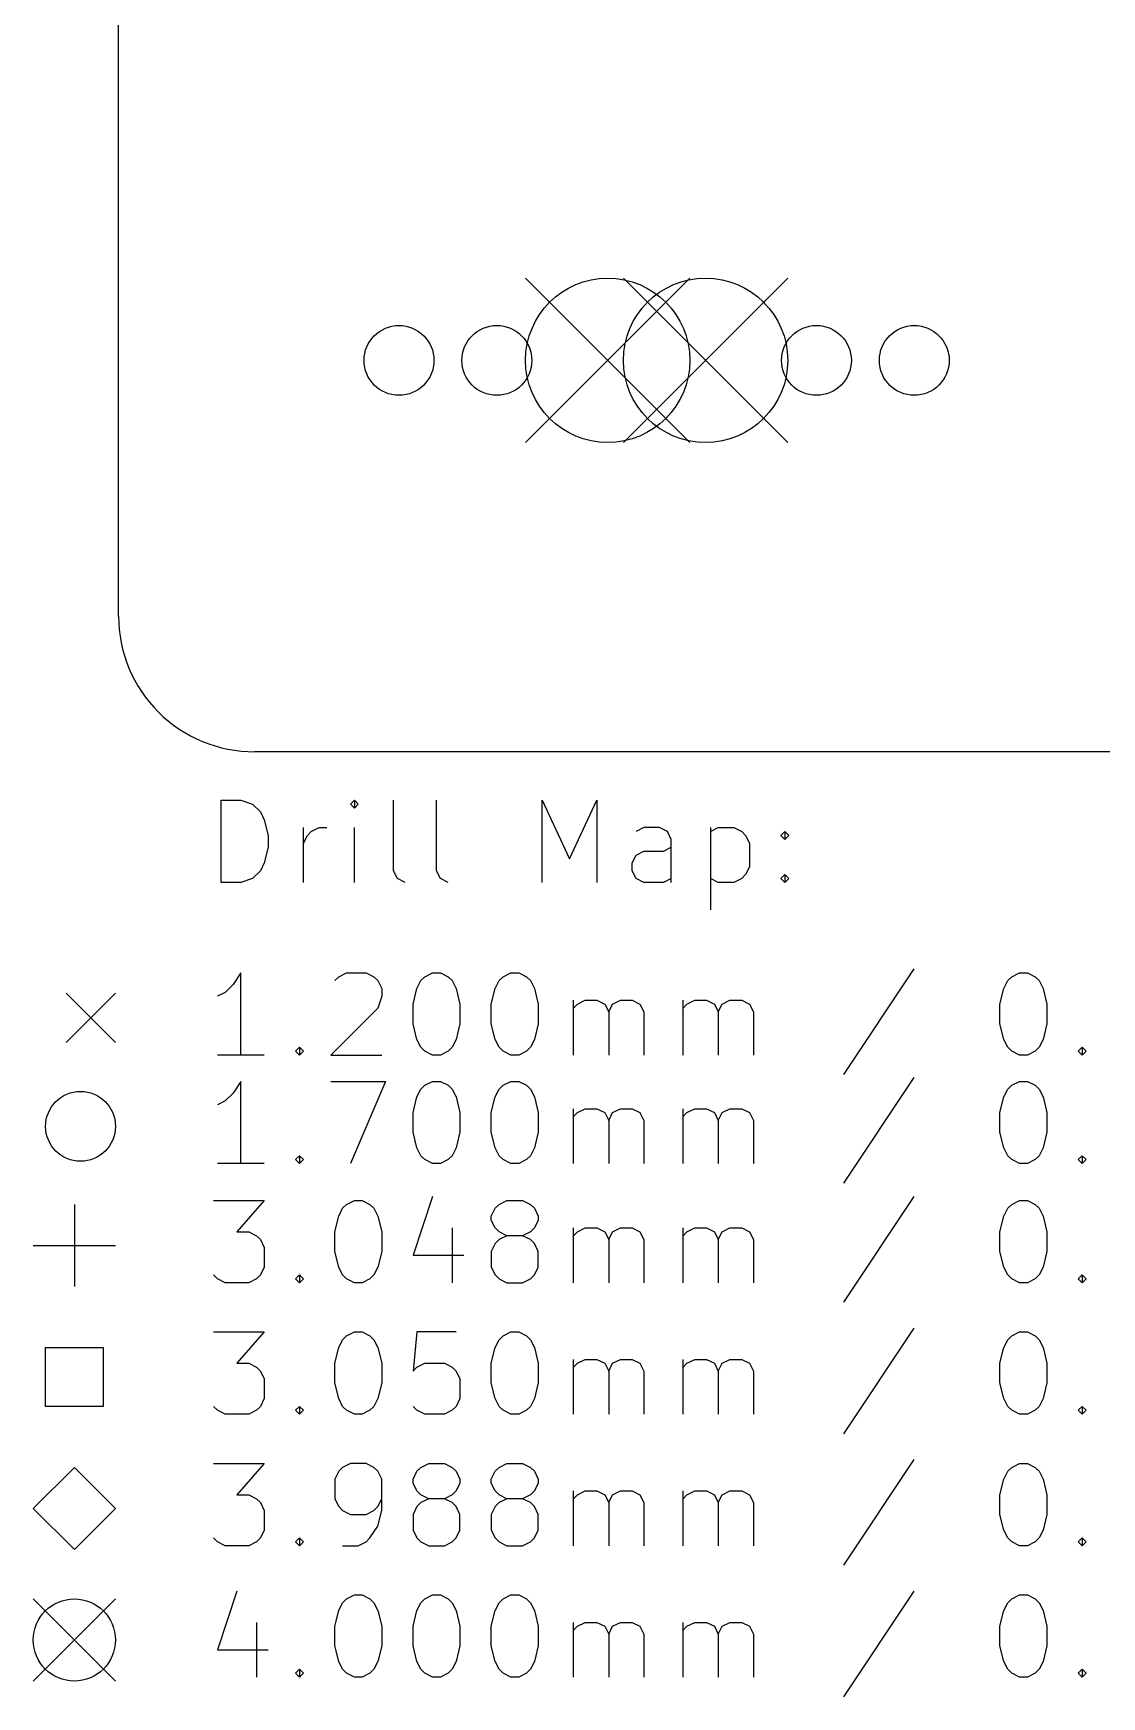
# Model space of a CAD drawing. Extents: x 35 to 385, y -225 to -55.
# Drawn here: x 35.07 to 61.08, y -224.93 to -184.44 of the extents above; entities that cross this region are included whole.
import ezdxf

# ---------------------------------------------------------------- set-up
doc = ezdxf.new("R2010")
doc.units = 0
doc.layers.add('BLACK', color=7, linetype='CONTINUOUS')

msp = doc.modelspace()

# ---------------------------------------------------------------- linework, layer by layer
at = {"layer": 'BLACK', "linetype": 'CONTINUOUS'}
for p, q in [((37.1475, -198.626), (37.1475, -58.6236)), ((47.0538, -190.405), (51.0538, -194.405)), ((51.0538, -190.405), (47.0538, -194.405)), ((49.435, -190.405), (53.435, -194.405)), ((53.435, -190.405), (49.435, -194.405)), ((381.506, -201.93), (40.4576, -201.93)), ((39.6487, -205.11), (39.6487, -203.11)), ((39.6487, -203.11), (40.1249, -203.11)), ((40.1249, -203.11), (40.4106, -203.205)), ((40.4106, -203.205), (40.6011, -203.395)), ((42.8868, -203.11), (42.7915, -203.205)), ((42.7915, -203.205), (42.8868, -203.3)), ((42.982, -203.205), (42.8868, -203.11)), ((42.8868, -203.11), (42.8868, -203.3)), ((42.8868, -203.3), (42.982, -203.205)), ((43.8392, -204.824), (43.8392, -203.11)), ((44.8868, -204.824), (44.8868, -203.11)), ((47.4582, -205.11), (47.4582, -203.11)), ((47.4582, -203.11), (48.1249, -204.538)), ((48.1249, -204.538), (48.7915, -203.11)), ((48.7915, -203.11), (48.7915, -205.11)), ((40.6011, -203.395), (40.6963, -203.586)), ((40.6963, -203.586), (40.7915, -203.967)), ((40.7915, -203.967), (40.7915, -204.253)), ((41.6487, -205.11), (41.6487, -203.776)), ((41.6487, -204.157), (41.7439, -203.967)), ((41.7439, -203.967), (41.8392, -203.872)), ((41.8392, -203.872), (42.0296, -203.776)), ((42.0296, -203.776), (42.2201, -203.776)), ((42.8868, -205.11), (42.8868, -203.776)), ((49.9344, -203.776), (49.7439, -203.872)), ((50.3154, -203.776), (49.9344, -203.776)), ((50.5058, -203.872), (50.3154, -203.776)), ((50.6011, -204.062), (50.5058, -203.872)), ((51.5535, -203.776), (51.5535, -205.776)), ((51.5535, -203.872), (51.7439, -203.776)), ((51.7439, -203.776), (52.1249, -203.776)), ((52.1249, -203.776), (52.3154, -203.872)), ((52.3154, -203.872), (52.4106, -203.967)), ((52.4106, -203.967), (52.5058, -204.157)), ((53.2677, -203.967), (53.363, -203.872)), ((53.363, -204.062), (53.2677, -203.967)), ((53.363, -203.872), (53.4582, -203.967)), ((53.363, -203.872), (53.363, -204.062)), ((53.4582, -203.967), (53.363, -204.062)), ((40.7915, -204.253), (40.6963, -204.634)), ((49.7439, -204.443), (49.9344, -204.348)), ((49.9344, -204.348), (50.4106, -204.348)), ((50.4106, -204.348), (50.6011, -204.253)), ((50.6011, -205.11), (50.6011, -204.062)), ((52.5058, -204.157), (52.5058, -204.729)), ((40.6011, -204.824), (40.4106, -205.015)), ((40.6963, -204.634), (40.6011, -204.824)), ((43.9344, -205.015), (43.8392, -204.824)), ((44.982, -205.015), (44.8868, -204.824)), ((49.6487, -204.634), (49.7439, -204.443)), ((49.6487, -204.824), (49.6487, -204.634)), ((49.7439, -205.015), (49.6487, -204.824)), ((52.5058, -204.729), (52.4106, -204.919)), ((40.1249, -205.11), (39.6487, -205.11)), ((40.4106, -205.015), (40.1249, -205.11)), ((44.1249, -205.11), (43.9344, -205.015)), ((45.1725, -205.11), (44.982, -205.015)), ((49.9344, -205.11), (49.7439, -205.015)), ((50.4106, -205.11), (49.9344, -205.11)), ((50.6011, -205.015), (50.4106, -205.11)), ((51.7439, -205.11), (51.5535, -205.015)), ((52.1249, -205.11), (51.7439, -205.11)), ((52.3154, -205.015), (52.1249, -205.11)), ((52.4106, -204.919), (52.3154, -205.015)), ((53.2677, -205.015), (53.363, -204.919)), ((53.363, -205.11), (53.2677, -205.015)), ((53.363, -204.919), (53.4582, -205.015)), ((53.363, -204.919), (53.363, -205.11)), ((53.4582, -205.015), (53.363, -205.11)), ((56.5058, -207.215), (54.7915, -209.786)), ((39.9344, -207.595), (39.7439, -207.786)), ((40.1249, -207.31), (39.9344, -207.595)), ((40.1249, -209.31), (40.1249, -207.31)), ((42.4106, -207.5), (42.5058, -207.405)), ((42.5058, -207.405), (42.6963, -207.31)), ((42.6963, -207.31), (43.1725, -207.31)), ((43.1725, -207.31), (43.363, -207.405)), ((43.363, -207.405), (43.4582, -207.5)), ((43.4582, -207.5), (43.5535, -207.691)), ((44.4106, -207.691), (44.5058, -207.5)), ((44.5058, -207.5), (44.6011, -207.405)), ((44.6011, -207.405), (44.7915, -207.31)), ((44.7915, -207.31), (44.982, -207.31)), ((44.982, -207.31), (45.1725, -207.405)), ((45.1725, -207.405), (45.2677, -207.5)), ((45.2677, -207.5), (45.363, -207.691)), ((46.3154, -207.691), (46.4106, -207.5)), ((46.4106, -207.5), (46.5058, -207.405)), ((46.5058, -207.405), (46.6963, -207.31)), ((46.6963, -207.31), (46.8868, -207.31)), ((46.8868, -207.31), (47.0773, -207.405)), ((47.0773, -207.405), (47.1725, -207.5)), ((47.1725, -207.5), (47.2677, -207.691)), ((58.6963, -207.691), (58.7915, -207.5)), ((58.7915, -207.5), (58.8868, -207.405)), ((58.8868, -207.405), (59.0773, -207.31)), ((59.0773, -207.31), (59.2677, -207.31)), ((59.2677, -207.31), (59.4582, -207.405)), ((59.4582, -207.405), (59.5535, -207.5)), ((59.5535, -207.5), (59.6487, -207.691)), ((35.8725, -207.805), (37.0725, -209.005)), ((37.0725, -207.805), (35.8725, -209.005)), ((39.7439, -207.786), (39.5535, -207.881)), ((43.5535, -207.881), (43.4582, -208.167)), ((43.5535, -207.691), (43.5535, -207.881)), ((44.3154, -208.072), (44.4106, -207.691)), ((44.3154, -208.548), (44.3154, -208.072)), ((45.363, -207.691), (45.4582, -208.072)), ((45.4582, -208.072), (45.4582, -208.548)), ((46.2201, -208.072), (46.3154, -207.691)), ((46.2201, -208.548), (46.2201, -208.072)), ((47.2677, -207.691), (47.363, -208.072)), ((47.363, -208.072), (47.363, -208.548)), ((48.2201, -209.31), (48.2201, -207.976)), ((48.2201, -208.167), (48.3154, -208.072)), ((48.3154, -208.072), (48.5058, -207.976)), ((48.5058, -207.976), (48.7915, -207.976)), ((48.7915, -207.976), (48.982, -208.072)), ((48.982, -208.072), (49.0773, -208.262)), ((49.0773, -208.262), (49.1725, -208.072)), ((49.1725, -208.072), (49.363, -207.976)), ((49.363, -207.976), (49.6487, -207.976)), ((49.6487, -207.976), (49.8392, -208.072)), ((49.8392, -208.072), (49.9344, -208.262)), ((50.8868, -209.31), (50.8868, -207.976)), ((50.8868, -208.167), (50.982, -208.072)), ((50.982, -208.072), (51.1725, -207.976)), ((51.1725, -207.976), (51.4582, -207.976)), ((51.4582, -207.976), (51.6487, -208.072)), ((51.6487, -208.072), (51.7439, -208.262)), ((51.7439, -208.262), (51.8392, -208.072)), ((51.8392, -208.072), (52.0296, -207.976)), ((52.0296, -207.976), (52.3154, -207.976)), ((52.3154, -207.976), (52.5058, -208.072)), ((52.5058, -208.072), (52.6011, -208.262)), ((58.6011, -208.072), (58.6963, -207.691)), ((58.6011, -208.548), (58.6011, -208.072)), ((59.6487, -207.691), (59.7439, -208.072)), ((59.7439, -208.072), (59.7439, -208.548)), ((43.4582, -208.167), (42.3154, -209.31)), ((49.0773, -208.262), (49.0773, -209.31)), ((49.9344, -208.262), (49.9344, -209.31)), ((51.7439, -208.262), (51.7439, -209.31)), ((52.6011, -208.262), (52.6011, -209.31)), ((44.4106, -208.929), (44.3154, -208.548)), ((45.4582, -208.548), (45.363, -208.929)), ((46.3154, -208.929), (46.2201, -208.548)), ((47.363, -208.548), (47.2677, -208.929)), ((58.6963, -208.929), (58.6011, -208.548)), ((59.7439, -208.548), (59.6487, -208.929)), ((41.4582, -209.215), (41.5535, -209.119)), ((41.5535, -209.31), (41.4582, -209.215)), ((41.5535, -209.119), (41.6487, -209.215)), ((41.5535, -209.119), (41.5535, -209.31)), ((41.6487, -209.215), (41.5535, -209.31)), ((44.5058, -209.119), (44.4106, -208.929)), ((44.6011, -209.215), (44.5058, -209.119)), ((44.7915, -209.31), (44.6011, -209.215)), ((45.1725, -209.215), (44.982, -209.31)), ((45.2677, -209.119), (45.1725, -209.215)), ((45.363, -208.929), (45.2677, -209.119)), ((46.4106, -209.119), (46.3154, -208.929)), ((46.5058, -209.215), (46.4106, -209.119)), ((46.6963, -209.31), (46.5058, -209.215)), ((47.0773, -209.215), (46.8868, -209.31)), ((47.1725, -209.119), (47.0773, -209.215)), ((47.2677, -208.929), (47.1725, -209.119)), ((58.7915, -209.119), (58.6963, -208.929)), ((58.8868, -209.215), (58.7915, -209.119)), ((59.0773, -209.31), (58.8868, -209.215)), ((59.4582, -209.215), (59.2677, -209.31)), ((59.5535, -209.119), (59.4582, -209.215)), ((59.6487, -208.929), (59.5535, -209.119)), ((60.5058, -209.215), (60.6011, -209.119)), ((60.6011, -209.31), (60.5058, -209.215)), ((60.6011, -209.119), (60.6963, -209.215)), ((60.6011, -209.119), (60.6011, -209.31)), ((60.6963, -209.215), (60.6011, -209.31)), ((40.6963, -209.31), (39.5535, -209.31)), ((42.3154, -209.31), (43.5535, -209.31)), ((44.982, -209.31), (44.7915, -209.31)), ((46.8868, -209.31), (46.6963, -209.31)), ((59.2677, -209.31), (59.0773, -209.31)), ((40.1249, -209.95), (39.9344, -210.235)), ((40.1249, -211.95), (40.1249, -209.95)), ((42.3154, -209.95), (43.6487, -209.95)), ((43.6487, -209.95), (42.7915, -211.95)), ((44.5058, -210.14), (44.6011, -210.045)), ((44.6011, -210.045), (44.7915, -209.95)), ((44.7915, -209.95), (44.982, -209.95)), ((44.982, -209.95), (45.1725, -210.045)), ((45.1725, -210.045), (45.2677, -210.14)), ((46.4106, -210.14), (46.5058, -210.045)), ((46.5058, -210.045), (46.6963, -209.95)), ((46.6963, -209.95), (46.8868, -209.95)), ((46.8868, -209.95), (47.0773, -210.045)), ((47.0773, -210.045), (47.1725, -210.14)), ((56.5058, -209.855), (54.7915, -212.426)), ((58.7915, -210.14), (58.8868, -210.045)), ((58.8868, -210.045), (59.0773, -209.95)), ((59.0773, -209.95), (59.2677, -209.95)), ((59.2677, -209.95), (59.4582, -210.045)), ((59.4582, -210.045), (59.5535, -210.14)), ((39.7439, -210.426), (39.5535, -210.521)), ((39.9344, -210.235), (39.7439, -210.426)), ((44.3154, -210.712), (44.4106, -210.331)), ((44.4106, -210.331), (44.5058, -210.14)), ((45.2677, -210.14), (45.363, -210.331)), ((45.363, -210.331), (45.4582, -210.712)), ((46.2201, -210.712), (46.3154, -210.331)), ((46.3154, -210.331), (46.4106, -210.14)), ((47.1725, -210.14), (47.2677, -210.331)), ((47.2677, -210.331), (47.363, -210.712)), ((58.6011, -210.712), (58.6963, -210.331)), ((58.6963, -210.331), (58.7915, -210.14)), ((59.5535, -210.14), (59.6487, -210.331)), ((59.6487, -210.331), (59.7439, -210.712)), ((44.3154, -211.188), (44.3154, -210.712)), ((45.4582, -210.712), (45.4582, -211.188)), ((46.2201, -211.188), (46.2201, -210.712)), ((47.363, -210.712), (47.363, -211.188)), ((48.2201, -211.95), (48.2201, -210.616)), ((48.2201, -210.807), (48.3154, -210.712)), ((48.3154, -210.712), (48.5058, -210.616)), ((48.5058, -210.616), (48.7915, -210.616)), ((48.7915, -210.616), (48.982, -210.712)), ((48.982, -210.712), (49.0773, -210.902)), ((49.0773, -210.902), (49.1725, -210.712)), ((49.0773, -210.902), (49.0773, -211.95)), ((49.1725, -210.712), (49.363, -210.616)), ((49.363, -210.616), (49.6487, -210.616)), ((49.6487, -210.616), (49.8392, -210.712)), ((49.8392, -210.712), (49.9344, -210.902)), ((49.9344, -210.902), (49.9344, -211.95)), ((50.8868, -211.95), (50.8868, -210.616)), ((50.8868, -210.807), (50.982, -210.712)), ((50.982, -210.712), (51.1725, -210.616)), ((51.1725, -210.616), (51.4582, -210.616)), ((51.4582, -210.616), (51.6487, -210.712)), ((51.6487, -210.712), (51.7439, -210.902)), ((51.7439, -210.902), (51.8392, -210.712)), ((51.7439, -210.902), (51.7439, -211.95)), ((51.8392, -210.712), (52.0296, -210.616)), ((52.0296, -210.616), (52.3154, -210.616)), ((52.3154, -210.616), (52.5058, -210.712)), ((52.5058, -210.712), (52.6011, -210.902)), ((52.6011, -210.902), (52.6011, -211.95)), ((58.6011, -211.188), (58.6011, -210.712)), ((59.7439, -210.712), (59.7439, -211.188)), ((44.4106, -211.569), (44.3154, -211.188)), ((45.4582, -211.188), (45.363, -211.569)), ((46.3154, -211.569), (46.2201, -211.188)), ((47.363, -211.188), (47.2677, -211.569)), ((58.6963, -211.569), (58.6011, -211.188)), ((59.7439, -211.188), (59.6487, -211.569)), ((44.5058, -211.759), (44.4106, -211.569)), ((45.363, -211.569), (45.2677, -211.759)), ((46.4106, -211.759), (46.3154, -211.569)), ((47.2677, -211.569), (47.1725, -211.759)), ((58.7915, -211.759), (58.6963, -211.569)), ((59.6487, -211.569), (59.5535, -211.759)), ((40.6963, -211.95), (39.5535, -211.95)), ((41.4582, -211.855), (41.5535, -211.759)), ((41.5535, -211.95), (41.4582, -211.855)), ((41.5535, -211.759), (41.6487, -211.855)), ((41.5535, -211.759), (41.5535, -211.95)), ((41.6487, -211.855), (41.5535, -211.95)), ((44.6011, -211.855), (44.5058, -211.759)), ((44.7915, -211.95), (44.6011, -211.855)), ((44.982, -211.95), (44.7915, -211.95)), ((45.1725, -211.855), (44.982, -211.95)), ((45.2677, -211.759), (45.1725, -211.855)), ((46.5058, -211.855), (46.4106, -211.759)), ((46.6963, -211.95), (46.5058, -211.855)), ((46.8868, -211.95), (46.6963, -211.95)), ((47.0773, -211.855), (46.8868, -211.95)), ((47.1725, -211.759), (47.0773, -211.855)), ((58.8868, -211.855), (58.7915, -211.759)), ((59.0773, -211.95), (58.8868, -211.855)), ((59.2677, -211.95), (59.0773, -211.95)), ((59.4582, -211.855), (59.2677, -211.95)), ((59.5535, -211.759), (59.4582, -211.855)), ((60.5058, -211.855), (60.6011, -211.759)), ((60.6011, -211.95), (60.5058, -211.855)), ((60.6011, -211.759), (60.6963, -211.855)), ((60.6011, -211.759), (60.6011, -211.95)), ((60.6963, -211.855), (60.6011, -211.95)), ((39.4582, -212.85), (40.6963, -212.85)), ((40.6963, -212.85), (40.0296, -213.612)), ((42.6963, -212.945), (42.8868, -212.85)), ((42.8868, -212.85), (43.0773, -212.85)), ((43.0773, -212.85), (43.2677, -212.945)), ((44.7915, -212.755), (44.3154, -214.183)), ((46.4106, -212.945), (46.6011, -212.85)), ((46.6011, -212.85), (46.982, -212.85)), ((46.982, -212.85), (47.1725, -212.945)), ((56.5058, -212.755), (54.7915, -215.326)), ((58.8868, -212.945), (59.0773, -212.85)), ((59.0773, -212.85), (59.2677, -212.85)), ((59.2677, -212.85), (59.4582, -212.945)), ((36.0725, -212.945), (36.0725, -214.945)), ((42.4106, -213.612), (42.5058, -213.231)), ((42.5058, -213.231), (42.6011, -213.04)), ((42.6011, -213.04), (42.6963, -212.945)), ((43.2677, -212.945), (43.363, -213.04)), ((43.363, -213.04), (43.4582, -213.231)), ((43.4582, -213.231), (43.5535, -213.612)), ((46.2201, -213.231), (46.3154, -213.04)), ((46.2201, -213.326), (46.2201, -213.231)), ((46.3154, -213.516), (46.2201, -213.326)), ((46.3154, -213.04), (46.4106, -212.945)), ((47.1725, -212.945), (47.2677, -213.04)), ((47.2677, -213.04), (47.363, -213.231)), ((47.363, -213.326), (47.2677, -213.516)), ((47.363, -213.231), (47.363, -213.326)), ((58.6011, -213.612), (58.6963, -213.231)), ((58.6963, -213.231), (58.7915, -213.04)), ((58.7915, -213.04), (58.8868, -212.945)), ((59.4582, -212.945), (59.5535, -213.04)), ((59.5535, -213.04), (59.6487, -213.231)), ((59.6487, -213.231), (59.7439, -213.612)), ((40.0296, -213.612), (40.3154, -213.612)), ((40.3154, -213.612), (40.5058, -213.707)), ((40.5058, -213.707), (40.6011, -213.802)), ((42.4106, -214.088), (42.4106, -213.612)), ((43.5535, -213.612), (43.5535, -214.088)), ((45.2677, -213.516), (45.2677, -214.85)), ((46.4106, -213.612), (46.3154, -213.516)), ((46.6011, -213.707), (46.4106, -213.612)), ((46.6011, -213.707), (46.4106, -213.802)), ((46.982, -213.707), (46.6011, -213.707)), ((47.1725, -213.612), (46.982, -213.707)), ((47.1725, -213.802), (46.982, -213.707)), ((47.2677, -213.516), (47.1725, -213.612)), ((48.2201, -214.85), (48.2201, -213.516)), ((48.2201, -213.707), (48.3154, -213.612)), ((48.3154, -213.612), (48.5058, -213.516)), ((48.5058, -213.516), (48.7915, -213.516)), ((48.7915, -213.516), (48.982, -213.612)), ((48.982, -213.612), (49.0773, -213.802)), ((49.0773, -213.802), (49.1725, -213.612)), ((49.1725, -213.612), (49.363, -213.516)), ((49.363, -213.516), (49.6487, -213.516)), ((49.6487, -213.516), (49.8392, -213.612)), ((49.8392, -213.612), (49.9344, -213.802)), ((50.8868, -214.85), (50.8868, -213.516)), ((50.8868, -213.707), (50.982, -213.612)), ((50.982, -213.612), (51.1725, -213.516)), ((51.1725, -213.516), (51.4582, -213.516)), ((51.4582, -213.516), (51.6487, -213.612)), ((51.6487, -213.612), (51.7439, -213.802)), ((51.7439, -213.802), (51.8392, -213.612)), ((51.8392, -213.612), (52.0296, -213.516)), ((52.0296, -213.516), (52.3154, -213.516)), ((52.3154, -213.516), (52.5058, -213.612)), ((52.5058, -213.612), (52.6011, -213.802)), ((58.6011, -214.088), (58.6011, -213.612)), ((59.7439, -213.612), (59.7439, -214.088)), ((35.0725, -213.945), (37.0725, -213.945)), ((40.6011, -213.802), (40.6963, -213.993)), ((40.6963, -213.993), (40.6963, -214.469)), ((42.5058, -214.469), (42.4106, -214.088)), ((43.5535, -214.088), (43.4582, -214.469)), ((46.3154, -213.897), (46.2201, -214.088)), ((46.2201, -214.088), (46.2201, -214.469)), ((46.4106, -213.802), (46.3154, -213.897)), ((47.2677, -213.897), (47.1725, -213.802)), ((47.363, -214.088), (47.2677, -213.897)), ((47.363, -214.469), (47.363, -214.088)), ((49.0773, -213.802), (49.0773, -214.85)), ((49.9344, -213.802), (49.9344, -214.85)), ((51.7439, -213.802), (51.7439, -214.85)), ((52.6011, -213.802), (52.6011, -214.85)), ((58.6963, -214.469), (58.6011, -214.088)), ((59.7439, -214.088), (59.6487, -214.469)), ((40.6963, -214.469), (40.6011, -214.659)), ((42.6011, -214.659), (42.5058, -214.469)), ((43.4582, -214.469), (43.363, -214.659)), ((44.3154, -214.183), (45.5535, -214.183)), ((46.2201, -214.469), (46.3154, -214.659)), ((47.2677, -214.659), (47.363, -214.469)), ((58.7915, -214.659), (58.6963, -214.469)), ((59.6487, -214.469), (59.5535, -214.659)), ((39.5535, -214.755), (39.4582, -214.659)), ((39.7439, -214.85), (39.5535, -214.755)), ((40.3154, -214.85), (39.7439, -214.85)), ((40.5058, -214.755), (40.3154, -214.85)), ((40.6011, -214.659), (40.5058, -214.755)), ((41.4582, -214.755), (41.5535, -214.659)), ((41.5535, -214.85), (41.4582, -214.755)), ((41.5535, -214.659), (41.6487, -214.755)), ((41.5535, -214.659), (41.5535, -214.85)), ((41.6487, -214.755), (41.5535, -214.85)), ((42.6963, -214.755), (42.6011, -214.659)), ((42.8868, -214.85), (42.6963, -214.755)), ((43.0773, -214.85), (42.8868, -214.85)), ((43.2677, -214.755), (43.0773, -214.85)), ((43.363, -214.659), (43.2677, -214.755)), ((46.3154, -214.659), (46.4106, -214.755)), ((46.4106, -214.755), (46.6011, -214.85)), ((46.6011, -214.85), (46.982, -214.85)), ((46.982, -214.85), (47.1725, -214.755)), ((47.1725, -214.755), (47.2677, -214.659)), ((58.8868, -214.755), (58.7915, -214.659)), ((59.0773, -214.85), (58.8868, -214.755)), ((59.2677, -214.85), (59.0773, -214.85)), ((59.4582, -214.755), (59.2677, -214.85)), ((59.5535, -214.659), (59.4582, -214.755)), ((60.5058, -214.755), (60.6011, -214.659)), ((60.6011, -214.85), (60.5058, -214.755)), ((60.6011, -214.659), (60.6963, -214.755)), ((60.6011, -214.659), (60.6011, -214.85)), ((60.6963, -214.755), (60.6011, -214.85)), ((39.4582, -216.05), (40.6963, -216.05)), ((40.6963, -216.05), (40.0296, -216.812)), ((42.6011, -216.24), (42.6963, -216.145)), ((42.6963, -216.145), (42.8868, -216.05)), ((42.8868, -216.05), (43.0773, -216.05)), ((43.0773, -216.05), (43.2677, -216.145)), ((43.2677, -216.145), (43.363, -216.24)), ((44.4106, -216.05), (44.3154, -217.002)), ((45.363, -216.05), (44.4106, -216.05)), ((46.4106, -216.24), (46.5058, -216.145)), ((46.5058, -216.145), (46.6963, -216.05)), ((46.6963, -216.05), (46.8868, -216.05)), ((46.8868, -216.05), (47.0773, -216.145)), ((47.0773, -216.145), (47.1725, -216.24)), ((56.5058, -215.955), (54.7915, -218.526)), ((58.7915, -216.24), (58.8868, -216.145)), ((58.8868, -216.145), (59.0773, -216.05)), ((59.0773, -216.05), (59.2677, -216.05)), ((59.2677, -216.05), (59.4582, -216.145)), ((59.4582, -216.145), (59.5535, -216.24)), ((36.7796, -216.438), (35.3654, -216.438)), ((35.3654, -216.438), (35.3654, -217.852)), ((36.7796, -217.852), (36.7796, -216.438)), ((42.4106, -216.812), (42.5058, -216.431)), ((42.5058, -216.431), (42.6011, -216.24)), ((43.363, -216.24), (43.4582, -216.431)), ((43.4582, -216.431), (43.5535, -216.812)), ((46.2201, -216.812), (46.3154, -216.431)), ((46.3154, -216.431), (46.4106, -216.24)), ((47.1725, -216.24), (47.2677, -216.431)), ((47.2677, -216.431), (47.363, -216.812)), ((58.6011, -216.812), (58.6963, -216.431)), ((58.6963, -216.431), (58.7915, -216.24)), ((59.5535, -216.24), (59.6487, -216.431)), ((59.6487, -216.431), (59.7439, -216.812)), ((40.0296, -216.812), (40.3154, -216.812)), ((40.3154, -216.812), (40.5058, -216.907)), ((40.5058, -216.907), (40.6011, -217.002)), ((42.4106, -217.288), (42.4106, -216.812)), ((43.5535, -216.812), (43.5535, -217.288)), ((44.3154, -217.002), (44.4106, -216.907)), ((44.4106, -216.907), (44.6011, -216.812)), ((44.6011, -216.812), (45.0773, -216.812)), ((45.0773, -216.812), (45.2677, -216.907)), ((45.2677, -216.907), (45.363, -217.002)), ((46.2201, -217.288), (46.2201, -216.812)), ((47.363, -216.812), (47.363, -217.288)), ((48.2201, -218.05), (48.2201, -216.716)), ((48.2201, -216.907), (48.3154, -216.812)), ((48.3154, -216.812), (48.5058, -216.716)), ((48.5058, -216.716), (48.7915, -216.716)), ((48.7915, -216.716), (48.982, -216.812)), ((48.982, -216.812), (49.0773, -217.002)), ((49.0773, -217.002), (49.1725, -216.812)), ((49.1725, -216.812), (49.363, -216.716)), ((49.363, -216.716), (49.6487, -216.716)), ((49.6487, -216.716), (49.8392, -216.812)), ((49.8392, -216.812), (49.9344, -217.002)), ((50.8868, -218.05), (50.8868, -216.716)), ((50.8868, -216.907), (50.982, -216.812)), ((50.982, -216.812), (51.1725, -216.716)), ((51.1725, -216.716), (51.4582, -216.716)), ((51.4582, -216.716), (51.6487, -216.812)), ((51.6487, -216.812), (51.7439, -217.002)), ((51.7439, -217.002), (51.8392, -216.812)), ((51.8392, -216.812), (52.0296, -216.716)), ((52.0296, -216.716), (52.3154, -216.716)), ((52.3154, -216.716), (52.5058, -216.812)), ((52.5058, -216.812), (52.6011, -217.002)), ((58.6011, -217.288), (58.6011, -216.812)), ((59.7439, -216.812), (59.7439, -217.288)), ((40.6011, -217.002), (40.6963, -217.193)), ((40.6963, -217.193), (40.6963, -217.669)), ((42.5058, -217.669), (42.4106, -217.288)), ((43.5535, -217.288), (43.4582, -217.669)), ((45.363, -217.002), (45.4582, -217.193)), ((45.4582, -217.193), (45.4582, -217.669)), ((46.3154, -217.669), (46.2201, -217.288)), ((47.363, -217.288), (47.2677, -217.669)), ((49.0773, -217.002), (49.0773, -218.05)), ((49.9344, -217.002), (49.9344, -218.05)), ((51.7439, -217.002), (51.7439, -218.05)), ((52.6011, -217.002), (52.6011, -218.05)), ((58.6963, -217.669), (58.6011, -217.288)), ((59.7439, -217.288), (59.6487, -217.669)), ((40.6963, -217.669), (40.6011, -217.859)), ((42.6011, -217.859), (42.5058, -217.669)), ((43.4582, -217.669), (43.363, -217.859)), ((45.4582, -217.669), (45.363, -217.859)), ((46.4106, -217.859), (46.3154, -217.669)), ((47.2677, -217.669), (47.1725, -217.859)), ((58.7915, -217.859), (58.6963, -217.669)), ((59.6487, -217.669), (59.5535, -217.859)), ((35.3654, -217.852), (36.7796, -217.852)), ((39.5535, -217.955), (39.4582, -217.859)), ((39.7439, -218.05), (39.5535, -217.955)), ((40.3154, -218.05), (39.7439, -218.05)), ((40.5058, -217.955), (40.3154, -218.05)), ((40.6011, -217.859), (40.5058, -217.955)), ((41.4582, -217.955), (41.5535, -217.859)), ((41.5535, -218.05), (41.4582, -217.955)), ((41.5535, -217.859), (41.6487, -217.955)), ((41.5535, -217.859), (41.5535, -218.05)), ((41.6487, -217.955), (41.5535, -218.05)), ((42.6963, -217.955), (42.6011, -217.859)), ((42.8868, -218.05), (42.6963, -217.955)), ((43.0773, -218.05), (42.8868, -218.05)), ((43.2677, -217.955), (43.0773, -218.05)), ((43.363, -217.859), (43.2677, -217.955)), ((44.4106, -217.955), (44.3154, -217.859)), ((44.6011, -218.05), (44.4106, -217.955)), ((45.0773, -218.05), (44.6011, -218.05)), ((45.2677, -217.955), (45.0773, -218.05)), ((45.363, -217.859), (45.2677, -217.955)), ((46.5058, -217.955), (46.4106, -217.859)), ((46.6963, -218.05), (46.5058, -217.955)), ((46.8868, -218.05), (46.6963, -218.05)), ((47.0773, -217.955), (46.8868, -218.05)), ((47.1725, -217.859), (47.0773, -217.955)), ((58.8868, -217.955), (58.7915, -217.859)), ((59.0773, -218.05), (58.8868, -217.955)), ((59.2677, -218.05), (59.0773, -218.05)), ((59.4582, -217.955), (59.2677, -218.05)), ((59.5535, -217.859), (59.4582, -217.955)), ((60.5058, -217.955), (60.6011, -217.859)), ((60.6011, -218.05), (60.5058, -217.955)), ((60.6011, -217.859), (60.6963, -217.955)), ((60.6011, -217.859), (60.6011, -218.05)), ((60.6963, -217.955), (60.6011, -218.05)), ((36.0725, -219.345), (35.0725, -220.345)), ((37.0725, -220.345), (36.0725, -219.345)), ((39.4582, -219.25), (40.6963, -219.25)), ((40.6963, -219.25), (40.0296, -220.012)), ((42.6011, -219.345), (42.5058, -219.44)), ((42.7915, -219.25), (42.6011, -219.345)), ((43.1725, -219.25), (42.7915, -219.25)), ((43.363, -219.345), (43.1725, -219.25)), ((43.4582, -219.44), (43.363, -219.345)), ((44.4106, -219.44), (44.5058, -219.345)), ((44.5058, -219.345), (44.6963, -219.25)), ((44.6963, -219.25), (45.0773, -219.25)), ((45.0773, -219.25), (45.2677, -219.345)), ((45.2677, -219.345), (45.363, -219.44)), ((46.3154, -219.44), (46.4106, -219.345)), ((46.4106, -219.345), (46.6011, -219.25)), ((46.6011, -219.25), (46.982, -219.25)), ((46.982, -219.25), (47.1725, -219.345)), ((47.1725, -219.345), (47.2677, -219.44)), ((56.5058, -219.155), (54.7915, -221.726)), ((58.7915, -219.44), (58.8868, -219.345)), ((58.8868, -219.345), (59.0773, -219.25)), ((59.0773, -219.25), (59.2677, -219.25)), ((59.2677, -219.25), (59.4582, -219.345)), ((59.4582, -219.345), (59.5535, -219.44)), ((42.5058, -219.44), (42.4106, -219.631)), ((42.4106, -219.631), (42.4106, -220.107)), ((43.5535, -219.631), (43.4582, -219.44)), ((43.5535, -220.393), (43.5535, -219.631)), ((44.3154, -219.631), (44.4106, -219.44)), ((44.3154, -219.726), (44.3154, -219.631)), ((44.4106, -219.916), (44.3154, -219.726)), ((45.363, -219.44), (45.4582, -219.631)), ((45.4582, -219.726), (45.363, -219.916)), ((45.4582, -219.631), (45.4582, -219.726)), ((46.2201, -219.631), (46.3154, -219.44)), ((46.2201, -219.726), (46.2201, -219.631)), ((46.3154, -219.916), (46.2201, -219.726)), ((47.2677, -219.44), (47.363, -219.631)), ((47.363, -219.726), (47.2677, -219.916)), ((47.363, -219.631), (47.363, -219.726)), ((58.6011, -220.012), (58.6963, -219.631)), ((58.6963, -219.631), (58.7915, -219.44)), ((59.5535, -219.44), (59.6487, -219.631)), ((59.6487, -219.631), (59.7439, -220.012)), ((40.0296, -220.012), (40.3154, -220.012)), ((40.3154, -220.012), (40.5058, -220.107)), ((40.5058, -220.107), (40.6011, -220.202)), ((40.6011, -220.202), (40.6963, -220.393)), ((42.4106, -220.107), (42.5058, -220.297)), ((43.4582, -220.297), (43.5535, -220.107)), ((44.5058, -220.012), (44.4106, -219.916)), ((44.5058, -220.202), (44.4106, -220.297)), ((44.6963, -220.107), (44.5058, -220.012)), ((44.6963, -220.107), (44.5058, -220.202)), ((45.0773, -220.107), (44.6963, -220.107)), ((45.2677, -220.012), (45.0773, -220.107)), ((45.2677, -220.202), (45.0773, -220.107)), ((45.363, -219.916), (45.2677, -220.012)), ((45.363, -220.297), (45.2677, -220.202)), ((46.4106, -220.012), (46.3154, -219.916)), ((46.4106, -220.202), (46.3154, -220.297)), ((46.6011, -220.107), (46.4106, -220.012)), ((46.6011, -220.107), (46.4106, -220.202)), ((46.982, -220.107), (46.6011, -220.107)), ((47.1725, -220.012), (46.982, -220.107)), ((47.1725, -220.202), (46.982, -220.107)), ((47.2677, -219.916), (47.1725, -220.012)), ((47.2677, -220.297), (47.1725, -220.202)), ((48.2201, -221.25), (48.2201, -219.916)), ((48.2201, -220.107), (48.3154, -220.012)), ((48.3154, -220.012), (48.5058, -219.916)), ((48.5058, -219.916), (48.7915, -219.916)), ((48.7915, -219.916), (48.982, -220.012)), ((48.982, -220.012), (49.0773, -220.202)), ((49.0773, -220.202), (49.1725, -220.012)), ((49.0773, -220.202), (49.0773, -221.25)), ((49.1725, -220.012), (49.363, -219.916)), ((49.363, -219.916), (49.6487, -219.916)), ((49.6487, -219.916), (49.8392, -220.012)), ((49.8392, -220.012), (49.9344, -220.202)), ((49.9344, -220.202), (49.9344, -221.25)), ((50.8868, -221.25), (50.8868, -219.916)), ((50.8868, -220.107), (50.982, -220.012)), ((50.982, -220.012), (51.1725, -219.916)), ((51.1725, -219.916), (51.4582, -219.916)), ((51.4582, -219.916), (51.6487, -220.012)), ((51.6487, -220.012), (51.7439, -220.202)), ((51.7439, -220.202), (51.8392, -220.012)), ((51.7439, -220.202), (51.7439, -221.25)), ((51.8392, -220.012), (52.0296, -219.916)), ((52.0296, -219.916), (52.3154, -219.916)), ((52.3154, -219.916), (52.5058, -220.012)), ((52.5058, -220.012), (52.6011, -220.202)), ((52.6011, -220.202), (52.6011, -221.25)), ((58.6011, -220.488), (58.6011, -220.012)), ((59.7439, -220.012), (59.7439, -220.488)), ((35.0725, -220.345), (36.0725, -221.345)), ((36.0725, -221.345), (37.0725, -220.345)), ((40.6963, -220.393), (40.6963, -220.869)), ((42.5058, -220.297), (42.6011, -220.393)), ((42.6011, -220.393), (42.7915, -220.488)), ((42.7915, -220.488), (43.1725, -220.488)), ((43.1725, -220.488), (43.363, -220.393)), ((43.363, -220.393), (43.4582, -220.297)), ((43.4582, -220.774), (43.5535, -220.393)), ((44.4106, -220.297), (44.3154, -220.488)), ((44.3154, -220.488), (44.3154, -220.869)), ((45.4582, -220.488), (45.363, -220.297)), ((45.4582, -220.869), (45.4582, -220.488)), ((46.3154, -220.297), (46.2201, -220.488)), ((46.2201, -220.488), (46.2201, -220.869)), ((47.363, -220.488), (47.2677, -220.297)), ((47.363, -220.869), (47.363, -220.488)), ((58.6963, -220.869), (58.6011, -220.488)), ((59.7439, -220.488), (59.6487, -220.869)), ((40.6963, -220.869), (40.6011, -221.059)), ((43.2677, -221.059), (43.4582, -220.774)), ((44.3154, -220.869), (44.4106, -221.059)), ((45.363, -221.059), (45.4582, -220.869)), ((46.2201, -220.869), (46.3154, -221.059)), ((47.2677, -221.059), (47.363, -220.869)), ((58.7915, -221.059), (58.6963, -220.869)), ((59.6487, -220.869), (59.5535, -221.059)), ((39.5535, -221.155), (39.4582, -221.059)), ((39.7439, -221.25), (39.5535, -221.155)), ((40.3154, -221.25), (39.7439, -221.25)), ((40.5058, -221.155), (40.3154, -221.25)), ((40.6011, -221.059), (40.5058, -221.155)), ((41.4582, -221.155), (41.5535, -221.059)), ((41.5535, -221.25), (41.4582, -221.155)), ((41.5535, -221.059), (41.6487, -221.155)), ((41.5535, -221.059), (41.5535, -221.25)), ((41.6487, -221.155), (41.5535, -221.25)), ((42.6011, -221.25), (42.982, -221.25)), ((42.982, -221.25), (43.1725, -221.155)), ((43.1725, -221.155), (43.2677, -221.059)), ((44.4106, -221.059), (44.5058, -221.155)), ((44.5058, -221.155), (44.6963, -221.25)), ((44.6963, -221.25), (45.0773, -221.25)), ((45.0773, -221.25), (45.2677, -221.155)), ((45.2677, -221.155), (45.363, -221.059)), ((46.3154, -221.059), (46.4106, -221.155)), ((46.4106, -221.155), (46.6011, -221.25)), ((46.6011, -221.25), (46.982, -221.25)), ((46.982, -221.25), (47.1725, -221.155)), ((47.1725, -221.155), (47.2677, -221.059)), ((58.8868, -221.155), (58.7915, -221.059)), ((59.0773, -221.25), (58.8868, -221.155)), ((59.2677, -221.25), (59.0773, -221.25)), ((59.4582, -221.155), (59.2677, -221.25)), ((59.5535, -221.059), (59.4582, -221.155)), ((60.5058, -221.155), (60.6011, -221.059)), ((60.6011, -221.25), (60.5058, -221.155)), ((60.6011, -221.059), (60.6963, -221.155)), ((60.6011, -221.059), (60.6011, -221.25)), ((60.6963, -221.155), (60.6011, -221.25)), ((35.0725, -222.545), (37.0725, -224.545)), ((37.0725, -222.545), (35.0725, -224.545)), ((40.0296, -222.355), (39.5535, -223.783)), ((42.5058, -222.831), (42.6011, -222.64)), ((42.6011, -222.64), (42.6963, -222.545)), ((42.6963, -222.545), (42.8868, -222.45)), ((42.8868, -222.45), (43.0773, -222.45)), ((43.0773, -222.45), (43.2677, -222.545)), ((43.2677, -222.545), (43.363, -222.64)), ((43.363, -222.64), (43.4582, -222.831)), ((44.4106, -222.831), (44.5058, -222.64)), ((44.5058, -222.64), (44.6011, -222.545)), ((44.6011, -222.545), (44.7915, -222.45)), ((44.7915, -222.45), (44.982, -222.45)), ((44.982, -222.45), (45.1725, -222.545)), ((45.1725, -222.545), (45.2677, -222.64)), ((45.2677, -222.64), (45.363, -222.831)), ((46.3154, -222.831), (46.4106, -222.64)), ((46.4106, -222.64), (46.5058, -222.545)), ((46.5058, -222.545), (46.6963, -222.45)), ((46.6963, -222.45), (46.8868, -222.45)), ((46.8868, -222.45), (47.0773, -222.545)), ((47.0773, -222.545), (47.1725, -222.64)), ((47.1725, -222.64), (47.2677, -222.831)), ((56.5058, -222.355), (54.7915, -224.926)), ((58.6963, -222.831), (58.7915, -222.64)), ((58.7915, -222.64), (58.8868, -222.545)), ((58.8868, -222.545), (59.0773, -222.45)), ((59.0773, -222.45), (59.2677, -222.45)), ((59.2677, -222.45), (59.4582, -222.545)), ((59.4582, -222.545), (59.5535, -222.64)), ((59.5535, -222.64), (59.6487, -222.831)), ((42.4106, -223.212), (42.5058, -222.831)), ((43.4582, -222.831), (43.5535, -223.212)), ((44.3154, -223.212), (44.4106, -222.831)), ((45.363, -222.831), (45.4582, -223.212)), ((46.2201, -223.212), (46.3154, -222.831)), ((47.2677, -222.831), (47.363, -223.212)), ((58.6011, -223.212), (58.6963, -222.831)), ((59.6487, -222.831), (59.7439, -223.212)), ((40.5058, -223.116), (40.5058, -224.45)), ((42.4106, -223.688), (42.4106, -223.212)), ((43.5535, -223.212), (43.5535, -223.688)), ((44.3154, -223.688), (44.3154, -223.212)), ((45.4582, -223.212), (45.4582, -223.688)), ((46.2201, -223.688), (46.2201, -223.212)), ((47.363, -223.212), (47.363, -223.688)), ((48.2201, -224.45), (48.2201, -223.116)), ((48.2201, -223.307), (48.3154, -223.212)), ((48.3154, -223.212), (48.5058, -223.116)), ((48.5058, -223.116), (48.7915, -223.116)), ((48.7915, -223.116), (48.982, -223.212)), ((48.982, -223.212), (49.0773, -223.402)), ((49.0773, -223.402), (49.1725, -223.212)), ((49.0773, -223.402), (49.0773, -224.45)), ((49.1725, -223.212), (49.363, -223.116)), ((49.363, -223.116), (49.6487, -223.116)), ((49.6487, -223.116), (49.8392, -223.212)), ((49.8392, -223.212), (49.9344, -223.402)), ((49.9344, -223.402), (49.9344, -224.45)), ((50.8868, -224.45), (50.8868, -223.116)), ((50.8868, -223.307), (50.982, -223.212)), ((50.982, -223.212), (51.1725, -223.116)), ((51.1725, -223.116), (51.4582, -223.116)), ((51.4582, -223.116), (51.6487, -223.212)), ((51.6487, -223.212), (51.7439, -223.402)), ((51.7439, -223.402), (51.8392, -223.212)), ((51.7439, -223.402), (51.7439, -224.45)), ((51.8392, -223.212), (52.0296, -223.116)), ((52.0296, -223.116), (52.3154, -223.116)), ((52.3154, -223.116), (52.5058, -223.212)), ((52.5058, -223.212), (52.6011, -223.402)), ((52.6011, -223.402), (52.6011, -224.45)), ((58.6011, -223.688), (58.6011, -223.212)), ((59.7439, -223.212), (59.7439, -223.688)), ((39.5535, -223.783), (40.7915, -223.783)), ((42.5058, -224.069), (42.4106, -223.688)), ((43.5535, -223.688), (43.4582, -224.069)), ((44.4106, -224.069), (44.3154, -223.688)), ((45.4582, -223.688), (45.363, -224.069)), ((46.3154, -224.069), (46.2201, -223.688)), ((47.363, -223.688), (47.2677, -224.069)), ((58.6963, -224.069), (58.6011, -223.688)), ((59.7439, -223.688), (59.6487, -224.069)), ((41.4582, -224.355), (41.5535, -224.259)), ((41.5535, -224.259), (41.6487, -224.355)), ((41.5535, -224.259), (41.5535, -224.45)), ((42.6011, -224.259), (42.5058, -224.069)), ((42.6963, -224.355), (42.6011, -224.259)), ((43.363, -224.259), (43.2677, -224.355)), ((43.4582, -224.069), (43.363, -224.259)), ((44.5058, -224.259), (44.4106, -224.069)), ((44.6011, -224.355), (44.5058, -224.259)), ((45.2677, -224.259), (45.1725, -224.355)), ((45.363, -224.069), (45.2677, -224.259)), ((46.4106, -224.259), (46.3154, -224.069)), ((46.5058, -224.355), (46.4106, -224.259)), ((47.1725, -224.259), (47.0773, -224.355)), ((47.2677, -224.069), (47.1725, -224.259)), ((58.7915, -224.259), (58.6963, -224.069)), ((58.8868, -224.355), (58.7915, -224.259)), ((59.5535, -224.259), (59.4582, -224.355)), ((59.6487, -224.069), (59.5535, -224.259)), ((60.5058, -224.355), (60.6011, -224.259)), ((60.6011, -224.259), (60.6963, -224.355)), ((60.6011, -224.259), (60.6011, -224.45)), ((41.5535, -224.45), (41.4582, -224.355)), ((41.6487, -224.355), (41.5535, -224.45)), ((42.8868, -224.45), (42.6963, -224.355)), ((43.0773, -224.45), (42.8868, -224.45)), ((43.2677, -224.355), (43.0773, -224.45)), ((44.7915, -224.45), (44.6011, -224.355)), ((44.982, -224.45), (44.7915, -224.45)), ((45.1725, -224.355), (44.982, -224.45)), ((46.6963, -224.45), (46.5058, -224.355)), ((46.8868, -224.45), (46.6963, -224.45)), ((47.0773, -224.355), (46.8868, -224.45)), ((59.0773, -224.45), (58.8868, -224.355)), ((59.2677, -224.45), (59.0773, -224.45)), ((59.4582, -224.355), (59.2677, -224.45)), ((60.6011, -224.45), (60.5058, -224.355)), ((60.6963, -224.355), (60.6011, -224.45))]:
    msp.add_line(p, q, dxfattribs=at)
at = {"layer": 'BLACK'}
for centre, radius in [((49.0538, -192.405), 2), ((51.435, -192.405), 2), ((43.9737, -192.405), 0.85), ((46.355, -192.405), 0.85), ((54.1337, -192.405), 0.85), ((56.515, -192.405), 0.85), ((36.2225, -211.045), 0.85), ((36.0725, -223.545), 1)]:
    msp.add_circle(centre, radius, dxfattribs=at)
msp.add_arc((40.4546, -198.623), 3.3071, -179.948, -89.948, dxfattribs=at)

doc.saveas('drawing.dxf')
